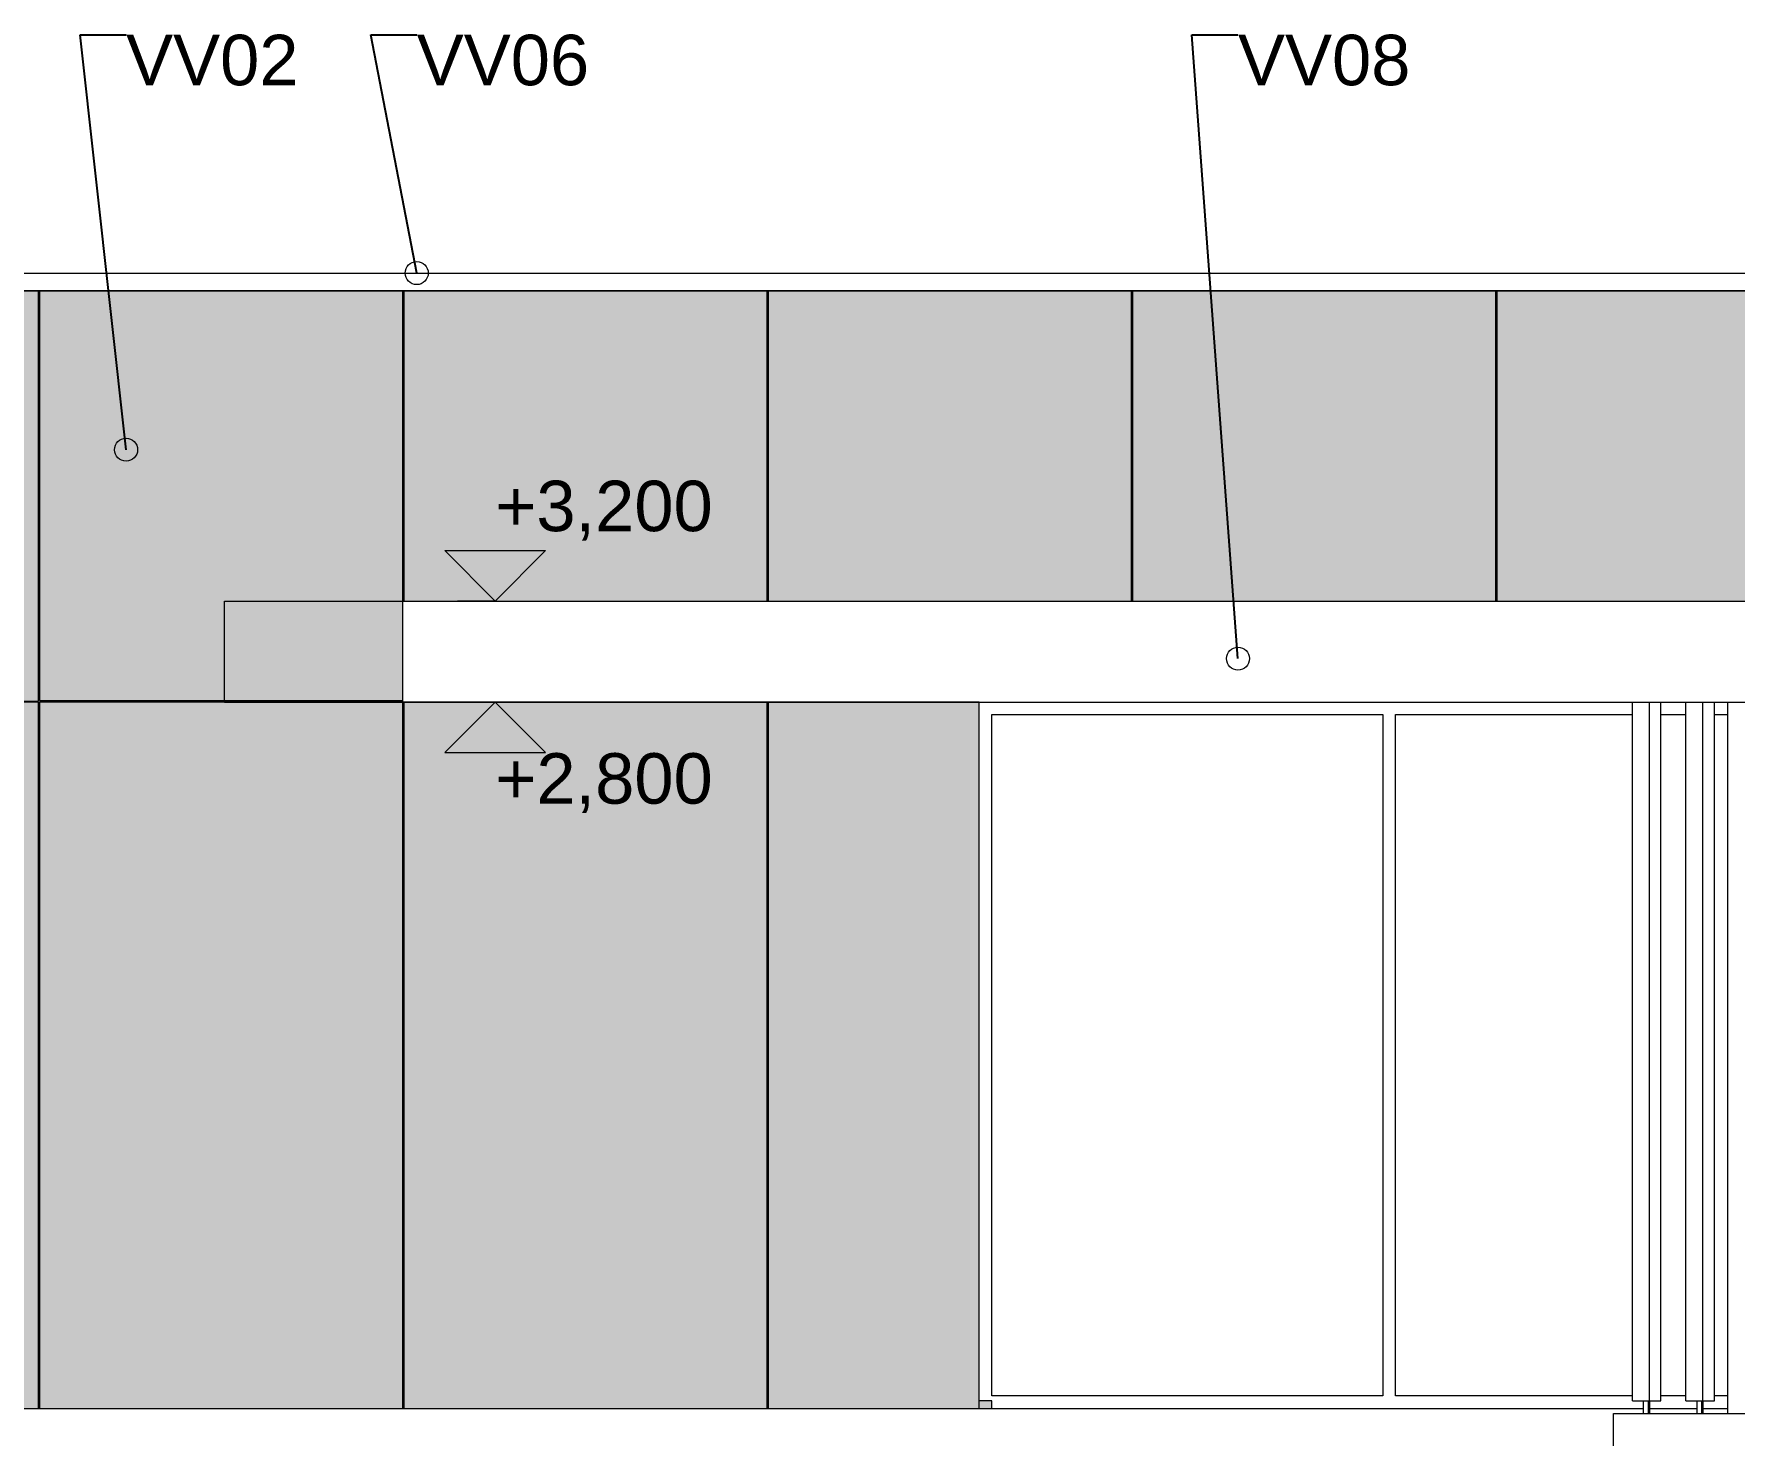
# Model space of a CAD drawing. Header units: millimetres. Extents: x -280990 to -136866, y -15139 to 7194.
# Drawn here: x -266562 to -259820, y -109 to 5448 of the extents above; entities that cross this region are included whole.
import ezdxf

# ---------------------------------------------------------------- set-up
doc = ezdxf.new("R2010")
doc.units = ezdxf.units.MM
doc.header["$MEASUREMENT"] = 0
for name, color, linetype, lineweight in [('Annotation - Label_Pen_No__1', 7, 'Continuous', 13), ('New_0_Pen_No__1', 7, 'Continuous', 13), ('New_2D Drafting - General_Pen_No__1', 7, 'Continuous', 13), ('New_2D Drafting - General_Pen_No__18', 9, 'Continuous', 15), ('New_ARCHICAD Windows_Pen_No__1', 7, 'Continuous', 13), ('New_Dimensioning - General_Pen_No__1', 7, 'Continuous', 13), ('New_Shell - Roof_Pen_No__1', 7, 'Continuous', 13), ('New_Structural - Bearing_Pen_No__1', 7, 'Continuous', 13)]:
    doc.layers.add(name, color=color, linetype=linetype, lineweight=lineweight)
doc.styles.add('GENERATED_STYLE_1', font='')
doc.styles.get('GENERATED_STYLE_1').set_extended_font_data('Arial')
doc.dimstyles.new('GENERATED_STYLE__2', dxfattribs={"dimtxt": 0.18, "dimasz": 182.4, "dimexe": 0.18, "dimexo": 0.0625, "dimgap": 0, "dimtad": 0, "dimtih": 1, "dimtoh": 1, "dimdec": 4, "dimzin": 0, "dimdsep": 46, "dimcen": 0.09, "dimadec": 0, "dimazin": 0, "dimtfac": 1, "dimtdec": 4, "dimtmove": 0, "dimatfit": 3, "dimldrblk": 'ARROWHEAD_1', "dimfxl": 0, "dimtolj": 1, "dimtzin": 0, "dimarcsym": 0})

# ---------------------------------------------------------------- blocks, each defined once
blk = doc.blocks.new('ARROWHEAD_1')
at = {"color": 0, "linetype": 'Continuous', "lineweight": 0}
blk.add_line((0, 0), (-1, 0), dxfattribs=at)
blk.add_circle((0, 0), 0.25, dxfattribs=at)

msp = doc.modelspace()

# ---------------------------------------------------------------- hatches: boundary and pattern name
at = {"layer": 'New_2D Drafting - General_Pen_No__18', "linetype": 'Continuous', "lineweight": 15}
msp.add_hatch(color=9, dxfattribs=at).paths.add_polyline_path([(-268835.0254, 8.5), (-268835.0254, 0), (-262765.0255, 0), (-262765.0255, 9.0992), (-262765.0255, 29.0991), (-262765.0255, 30.0025), (-262815.0254, 30.0025), (-262815.0254, 2799.9999), (-265100.0348, 2799.9999), (-265100.0348, 3199.9999), (-259565.0253, 3199.9999), (-259565.0253, 3820), (-259565.0253, 3890.0001), (-253959.0646, 3890.0001), (-253959.0649, 3820), (-253959.0649, 3199.9999), (-253791.4657, 3199.9999), (-253791.4657, 3720.0001), (-253791.4657, 3890.0001), (-253791.4657, 4430), (-268835.0254, 4430), (-268835.0254, 49.9999), (-268835.0254, 40.0001), (-268835.0254, 28.5001)])

# ---------------------------------------------------------------- linework, layer by layer
at = {"layer": 'New_0_Pen_No__1', "color": 7, "linetype": 'Continuous', "lineweight": 13}
for p, q in [((-260301.3858, -20), (-254960.2206, -20)), ((-260301.3858, -200.8748), (-260301.3858, -20))]:
    msp.add_line(p, q, dxfattribs=at)
at = {"layer": 'New_0_Pen_No__1', "color": 7, "linetype": 'Continuous', "lineweight": 13, "flags": 128}
for points in [[(-267984.0348, 2803.9999), (-266544.0348, 2803.9999), (-266544.0348, 4430), (-267984.0348, 4430)], [(-265100.0348, 4430), (-266540.0348, 4430), (-266540.0348, 2805.6516), (-265100.0348, 2805.6516), (-265100.0348, 3200)], [(-265096.0348, 3200), (-263656.0348, 3200), (-263656.0348, 4430), (-265096.0348, 4430)], [(-263652.0348, 3200), (-262212.0348, 3200), (-262212.0348, 4430), (-263652.0348, 4430)], [(-262208.0348, 3200), (-260768.0348, 3200), (-260768.0348, 4430), (-262208.0348, 4430)], [(-260764.0348, 3200), (-259565.0253, 3200), (-259565.0253, 3890.0001), (-259324.0348, 3890.0001), (-259324.0348, 4430), (-260764.0348, 4430)], [(-267984.0348, 0), (-266544.0348, 0), (-266544.0348, 2799.9999), (-267984.0348, 2799.9999)], [(-266540.0348, 0), (-265100.0348, 0), (-265100.0348, 2799.9999), (-266540.0348, 2799.9999)], [(-265096.0348, 0), (-263656.0348, 0), (-263656.0348, 2799.9999), (-265096.0348, 2799.9999)], [(-263652.0348, 0), (-262815.0254, 0), (-262815.0254, 2799.9999), (-263652.0348, 2799.9999)]]:
    msp.add_lwpolyline(points, close=True, dxfattribs=at)
at = {"layer": 'New_2D Drafting - General_Pen_No__1', "color": 7, "linetype": 'Continuous', "lineweight": 13, "flags": 128}
msp.add_lwpolyline([(-268835.0254, 8.5), (-268835.0254, 0), (-262765.0255, 0), (-262765.0255, 9.0992), (-262765.0255, 29.0991), (-262765.0255, 30.0025), (-262815.0254, 30.0025), (-262815.0254, 2799.9999), (-265100.0348, 2799.9999), (-265100.0348, 3199.9999), (-259565.0253, 3199.9999), (-259565.0253, 3820), (-259565.0253, 3890.0001), (-253959.0646, 3890.0001), (-253959.0649, 3820), (-253959.0649, 3199.9999), (-253791.4657, 3199.9999), (-253791.4657, 3720.0001), (-253791.4657, 3890.0001), (-253791.4657, 4430), (-268835.0254, 4430), (-268835.0254, 49.9999), (-268835.0254, 40.0001), (-268835.0254, 28.5001)], close=True, dxfattribs=at)
at = {"layer": 'New_ARCHICAD Windows_Pen_No__1', "color": 7, "linetype": 'Continuous', "lineweight": 13}
for p, q in [((-262815.0254, 0), (-262815.0254, 2800)), ((-262765.0254, 50), (-262765.0254, 2750)), ((-262765.0254, 2750), (-261215.0254, 2750)), ((-261215.0254, 2750), (-261215.0254, 50)), ((-261165.0254, 50), (-261165.0254, 2750)), ((-261165.0254, 2750), (-260226.4609, 2750)), ((-260113.0455, 2750), (-260014.9631, 2750)), ((-259901.5476, 2750), (-259847.677, 2750)), ((-261215.0254, 50), (-262765.0254, 50)), ((-260226.4609, 50), (-261165.0254, 50)), ((-260014.9631, 50), (-260113.0455, 50)), ((-259847.677, 50), (-259901.5476, 50))]:
    msp.add_line(p, q, dxfattribs=at)
at = {"layer": 'New_Dimensioning - General_Pen_No__1', "color": 7, "linetype": 'Continuous', "lineweight": 13}
for p, q in [((-264733.7024, 3200), (-264933.7024, 3400)), ((-264933.7024, 3400), (-264533.7024, 3400)), ((-264533.7024, 3400), (-264733.7024, 3200)), ((-264733.7024, 3200), (-264883.7024, 3200)), ((-264733.7024, 3200), (-264583.7024, 3200)), ((-264733.7024, 2800), (-264933.7024, 2600)), ((-264733.7024, 2800), (-264883.7024, 2800)), ((-264733.7024, 2800), (-264583.7024, 2800)), ((-264533.7024, 2600), (-264733.7024, 2800)), ((-264933.7024, 2600), (-264533.7024, 2600))]:
    msp.add_line(p, q, dxfattribs=at)
at = {"layer": 'New_Shell - Roof_Pen_No__1', "color": 7, "linetype": 'Continuous', "lineweight": 13}
for p, q in [((-268845.0254, 4500), (-253791.4657, 4500)), ((-268845.0254, 4430), (-253791.4657, 4430)), ((-265807.1255, 3200), (-265100.42, 3200)), ((-265100.42, 2800), (-265100.42, 3200)), ((-265100.42, 3200), (-265100.0348, 3200)), ((-265100.0348, 3200), (-254958.0879, 3200)), ((-265100.0348, 2800), (-265100.0348, 3200)), ((-265807.1255, 2800), (-265100.42, 2800)), ((-265100.42, 2800), (-265100.0348, 2800)), ((-265100.0348, 2800), (-259168.9718, 2800))]:
    msp.add_line(p, q, dxfattribs=at)
at = {"layer": 'New_Structural - Bearing_Pen_No__1', "color": 7, "linetype": 'Continuous', "lineweight": 13}
for p, q in [((-265807.1255, 2800), (-265807.1255, 3200)), ((-260226.4609, 30), (-260226.4609, 2800)), ((-260158.2744, 30), (-260158.2744, 2800)), ((-260113.0455, 30), (-260113.0455, 2800)), ((-260014.9631, 30), (-260014.9631, 2800)), ((-259946.7765, 30), (-259946.7765, 2800)), ((-259901.5476, 30), (-259901.5476, 2800)), ((-259847.677, -20), (-259847.677, 2800)), ((-268842.1842, 0), (-260181.7556, 0)), ((-260226.4609, 30), (-260158.2744, 30)), ((-260181.7556, -20), (-260181.7556, 30)), ((-260162.2737, -20), (-260162.2737, 30)), ((-260158.2744, 30), (-260113.0455, 30)), ((-260157.7508, -20), (-260157.7508, 30)), ((-260157.7508, 0), (-259970.2578, 0)), ((-260014.9631, 30), (-259946.7765, 30)), ((-259970.2578, -20), (-259970.2578, 30)), ((-259950.7759, -20), (-259950.7759, 30)), ((-259946.7765, 30), (-259901.5476, 30)), ((-259946.253, -20), (-259946.253, 30)), ((-259946.253, 0), (-259847.677, 0))]:
    msp.add_line(p, q, dxfattribs=at)

# ---------------------------------------------------------------- texts
at = {"layer": 'Annotation - Label_Pen_No__1', "color": 7, "linetype": 'Continuous', "lineweight": 13, "char_height": 200, "attachment_point": 1, "style": 'GENERATED_STYLE_1'}
for s, insert in [('\\A1;{\\pql;\\fArial|b0|i0|c0|p34;VV0\\fArial|b0|i0|c0|p34;2}', (-266196.7816, 5444.5453)), ('\\A1;{\\pql;\\fArial|b0|i0|c0|p34;VV0\\fArial|b0|i0|c0|p34;6}', (-265044.7515, 5444.5453)), ('\\A1;{\\pql;\\fArial|b0|i0|c0|p34;VV0\\fArial|b0|i0|c0|p34;8}', (-261789.6117, 5444.5453))]:
    msp.add_mtext(s, dxfattribs=dict(at, insert=insert))
at = {"layer": 'New_Dimensioning - General_Pen_No__1', "color": 7, "lineweight": 13, "char_height": 200, "attachment_point": 7, "style": 'GENERATED_STYLE_1'}
for s, insert in [('\\A1;{\\pql;\\fArial|b0|i0|c0|p34;+3,200}', (-264733.7024, 3440)), ('\\A1;{\\pql;\\fArial|b0|i0|c0|p34;+2,800}', (-264733.7024, 2360))]:
    msp.add_mtext(s, dxfattribs=dict(at, insert=insert))

# ---------------------------------------------------------------- leaders
at = {"layer": 'Annotation - Label_Pen_No__1', "color": 7, "linetype": 'Continuous', "lineweight": 13, "annotation_type": 0, "has_hookline": 1, "hookline_direction": 0}
for points, text_width in [([(-266196.7816, 3800), (-266379.1816, 5444.5453), (-266196.7816, 5444.5453)], 666.8), ([(-265044.7515, 4500), (-265227.1515, 5444.5453), (-265044.7515, 5444.5453)], 669), ([(-261789.6117, 2971.9752), (-261972.0117, 5444.5453), (-261789.6117, 5444.5453)], 669.4)]:
    msp.add_leader(points, dimstyle='GENERATED_STYLE__2', dxfattribs=dict(at, text_width=text_width))

doc.saveas('drawing.dxf')
